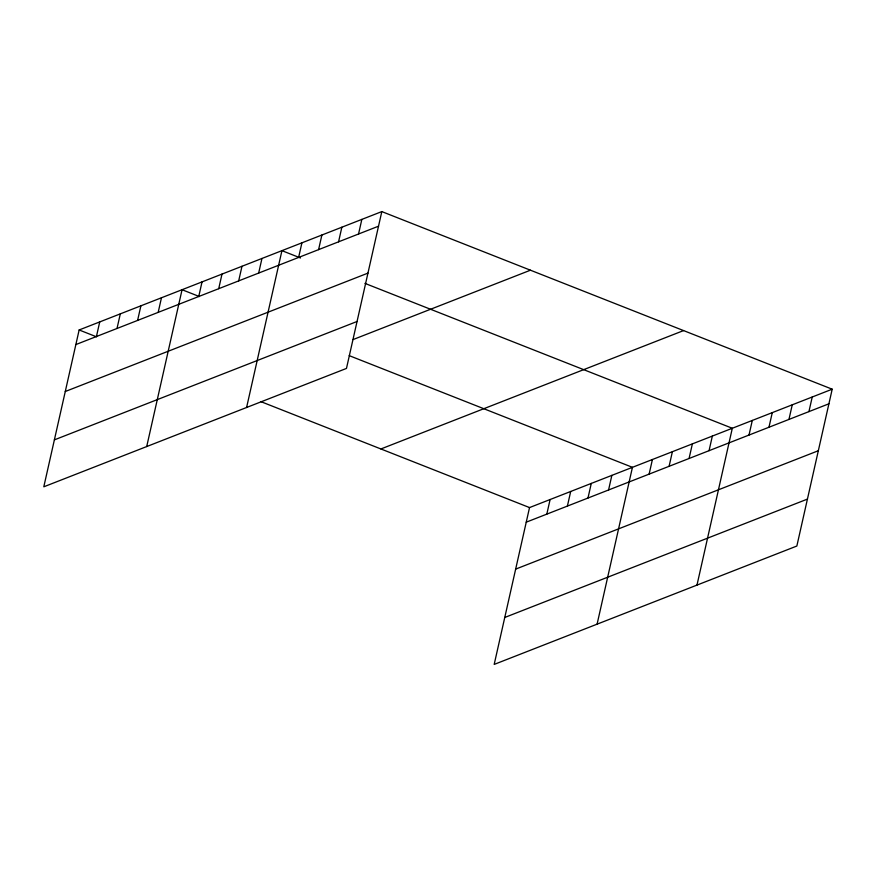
<?xml version="1.0" encoding="UTF-8"?>
<svg xmlns="http://www.w3.org/2000/svg" width="876" height="876" viewBox="0 0 876 876"><rect width="100%" height="100%" fill="white"/><g stroke="black" fill="none" stroke-linecap="round" stroke-linejoin="round"><path stroke-width="1.31" d="M381.816 211.587L79.147 329.967L43.8 486.804L346.469 368.424L381.816 211.587L832.2 389.196L796.853 546.033L494.184 664.413L529.531 507.576L832.2 389.196M96.437 336.526L99.722 321.919M117.012 328.467L120.308 313.871M137.598 320.419L140.894 305.823M158.184 312.371L161.469 297.763M146.708 446.552L182.055 289.715L199.389 296.559M198.743 296.504L202.028 281.908M218.715 288.697L222 274.089M238.688 280.878L241.984 266.282M258.672 273.071L261.957 258.464M246.594 407.493L281.93 250.656L300.512 257.982M298.617 257.445L301.913 242.838M318.59 249.627L321.886 235.031M338.574 241.82L341.859 227.213M358.547 234.001L361.843 219.405M546.821 514.124L550.106 499.528M567.396 506.076L570.692 491.48M587.982 498.028L591.278 483.421M608.568 489.98L611.853 475.372M597.093 624.161L632.439 467.324L349.206 355.634M649.127 474.113L652.412 459.517M669.1 466.306L672.385 451.698M689.073 458.487L692.368 443.891M709.056 450.68L712.341 436.073M696.978 585.102L732.314 428.265L364.92 283.375M749.002 435.054L752.298 420.447M768.975 427.236L772.271 412.629M788.958 419.429L792.243 404.821M808.931 411.61L812.227 397.003M75.851 344.575L378.52 226.194M65.273 391.506L367.942 273.126M54.378 439.872L357.047 321.492M353.148 339.538L530.44 270.202M380.907 448.961L683.576 330.58M526.235 522.184L828.904 403.803M515.657 569.115L818.326 450.735M504.762 617.471L807.431 499.101M79.147 329.967L96.48 336.8M261.114 401.723L529.531 507.576"/></g></svg>
